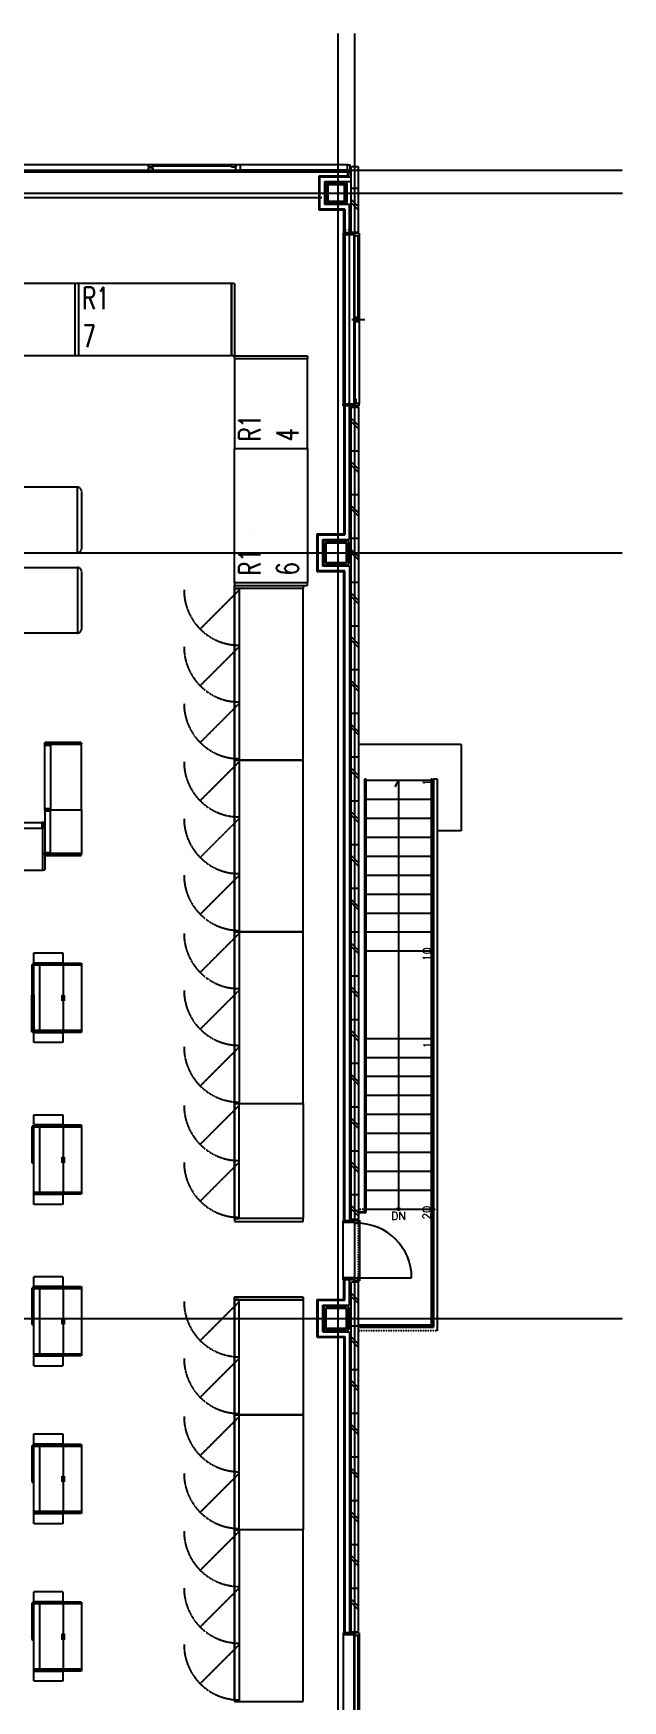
# Model space of a CAD drawing. Header units: millimetres. Extents: x 0 to 181737, y 0 to 59400.
# Drawn here: x 153640 to 161725, y 23582 to 46450 of the extents above; entities that cross this region are included whole.
import ezdxf
from ezdxf.enums import TextEntityAlignment as Align

# ---------------------------------------------------------------- set-up
doc = ezdxf.new("R2010")
doc.units = ezdxf.units.MM
doc.header["$LTSCALE"] = 0.2
for name, pattern in [('CENTER', [50.8, 31.75, -6.35, 6.35, -6.35]), ('HIDDEN', [9.525, 6.35, -3.175]), ('HIDDEN2', [0.1875, 0.125, -0.0625]), ('ISO-10______', [0.37, 0.24, -0.06, 0.01, -0.06])]:
    doc.linetypes.add(name, pattern=pattern)
for name, color, linetype in [('A_建築', 8, 'Continuous'), ('A_建築（下図）', 8, 'Continuous'), ('A_建築（軽鉄下地）', 8, 'Continuous'), ('冷設', 8, 'HIDDEN')]:
    doc.layers.add(name, color=color, linetype=linetype)
doc.layers.add('A_通芯', color=8, linetype='CENTER', plot=False)
doc.layers.add('冷設_種類', color=213, linetype='HIDDEN', plot=False)
doc.styles.get("Standard").update_dxf_attribs({"font": 'simplex.shx', "width": 0.8, "bigfont": 'extfont2.shx'})

msp = doc.modelspace()

# ---------------------------------------------------------------- linework, layer by layer
at = {"layer": 'A_建築'}
for p, q in [((157560, 44025), (157560, 44495)), ((157560, 44495), (157950, 44495)), ((157950, 44545), (157950, 44495)), ((157900, 44025), (157560, 44025)), ((157900, 44025), (157900, 39585)), ((157535, 39065), (157535, 39585)), ((157535, 39585), (157900, 39585)), ((157900, 39065), (157535, 39065)), ((157900, 30165), (157900, 39065)), ((157900, 29085), (157900, 29355)), ((157535, 28565), (157535, 29085)), ((157535, 29085), (157900, 29085)), ((157535, 28565), (157900, 28565)), ((157900, 28565), (157900, 24510))]:
    msp.add_line(p, q, dxfattribs=at)
at = {"layer": 'A_建築（下図）', "color": 8, "linetype": 'Continuous'}
for p, q in [((157950, 44645), (109780, 44645)), ((155220, 44615), (155220, 44645)), ((155280, 44645), (155220, 44645)), ((155280, 44615), (155220, 44615)), ((155280, 44605), (155220, 44605)), ((155220, 44545), (155220, 44605)), ((155280, 44615), (155280, 44645)), ((155280, 44615), (155280, 44645)), ((155280, 44645), (155280, 44615)), ((156360, 44630), (155280, 44630)), ((155280, 44545), (155280, 44605)), ((155280, 44545), (155280, 44605)), ((155280, 44605), (155280, 44545)), ((156360, 44615), (156360, 44645)), ((156420, 44645), (156360, 44645)), ((156420, 44615), (156360, 44615)), ((156480, 44645), (156420, 44645)), ((156420, 44545), (156420, 44645)), ((156420, 44615), (156420, 44645)), ((156420, 44615), (156420, 44645)), ((156420, 44645), (156420, 44615)), ((156480, 44545), (156480, 44645)), ((156480, 44545), (156480, 44645)), ((157950, 44645), (157985, 44645)), ((157950, 44545), (157950, 44645)), ((157985, 44545), (157985, 44645)), ((158000, 44617), (158008, 44625)), ((158000, 43725), (158000, 44617)), ((158008, 44625), (158092, 44625)), ((158092, 44625), (158100, 44617)), ((158100, 43725), (158100, 44617)), ((157950, 44545), (122880, 44545)), ((155220, 44555), (152880, 44555)), ((155280, 44545), (155220, 44545)), ((156480, 44545), (156420, 44545)), ((157950, 44575), (156480, 44575)), ((157950, 44545), (157985, 44545)), ((157600, 44195), (147935, 44195)), ((158000, 44325), (158100, 44325)), ((158000, 44171.65), (158100, 44071.65)), ((157900, 43710), (157900, 44025)), ((157912.5, 43710), (157912.5, 44037.5)), ((158000, 44127.32), (158100, 44027.32)), ((157890, 43710), (157890, 43685)), ((158040, 43710), (157890, 43710)), ((158040, 43685), (157890, 43685)), ((157890, 43685), (157890, 41365)), ((157927.51, 43759.12), (157912.51, 43759.12)), ((157912.51, 43759.12), (157912.51, 43714.12)), ((157912.51, 43714.12), (157927.51, 43714.12)), ((157927.51, 43749.12), (157927.51, 43759.12)), ((157927.51, 43714.12), (157930.51, 43719.12)), ((157930.51, 43719.12), (157959.51, 43719.12)), ((157959.51, 43719.12), (157962.51, 43714.12)), ((157977.51, 43759.12), (157962.51, 43759.12)), ((157962.51, 43759.12), (157962.51, 43749.12)), ((157962.51, 43714.12), (157977.51, 43714.12)), ((157977.51, 43714.12), (157977.51, 43759.12)), ((158000, 43733), (158008, 43725)), ((158000, 43725), (158100, 43725)), ((158008, 43725), (158092, 43725)), ((158040, 43710), (158040, 43675)), ((158110, 43710), (158040, 43710)), ((158110, 43710), (158040, 43710)), ((158092, 43725), (158100, 43733)), ((158110, 43710), (158110, 43675)), ((158110, 43675), (158040, 43675)), ((158040, 41375), (158040, 43675)), ((158105, 43675), (158075, 43675)), ((158105, 43675), (158075, 43675)), ((158075, 43675), (158105, 43675)), ((158090, 43675), (158090, 42555)), ((158110, 43675), (158110, 41375)), ((158070, 42555), (158040, 42555)), ((158070, 42555), (158040, 42555)), ((158040, 42555), (158070, 42555)), ((158040, 42555), (158040, 42495)), ((158070, 42555), (158070, 42495)), ((158105, 42555), (158075, 42555)), ((158105, 42555), (158075, 42555)), ((158075, 42555), (158105, 42555)), ((158075, 42555), (158075, 42495)), ((158105, 42555), (158105, 42495)), ((158070, 42495), (158040, 42495)), ((158055, 41435), (158055, 42495)), ((158105, 42495), (158075, 42495)), ((158070, 41435), (158040, 41435)), ((158040, 41375), (158040, 41435)), ((158070, 41375), (158070, 41435)), ((157890, 41340), (157890, 41365)), ((158040, 41365), (157890, 41365)), ((158040, 41340), (157890, 41340)), ((158000, 41325), (158100, 41325)), ((158000, 41317), (158008, 41325)), ((158000, 30193), (158000, 41325)), ((158000, 41171.65), (158100, 41071.65)), ((158008, 41325), (158092, 41325)), ((158040, 41340), (158040, 41375)), ((158110, 41375), (158040, 41375)), ((158070, 41375), (158040, 41375)), ((158070, 41375), (158040, 41375)), ((158040, 41375), (158070, 41375)), ((158110, 41340), (158040, 41340)), ((158110, 41340), (158040, 41340)), ((158092, 41325), (158100, 41317)), ((158100, 41325), (158100, 30193)), ((158110, 41340), (158110, 41375)), ((158000, 41127.32), (158100, 41027.32)), ((158000, 40725), (158100, 40725)), ((158000, 40571.65), (158100, 40471.65)), ((158000, 40527.32), (158100, 40427.32)), ((158000, 40125), (158100, 40125)), ((158000, 39971.65), (158100, 39871.65)), ((158000, 39927.32), (158100, 39827.32)), ((158000, 39525), (158100, 39525)), ((158000, 39371.65), (158100, 39271.65)), ((158000, 39327.32), (158100, 39227.32)), ((158000, 38925), (158100, 38925)), ((158000, 38771.65), (158100, 38671.65)), ((158000, 38727.32), (158100, 38627.32)), ((158000, 38325), (158100, 38325)), ((158000, 38171.65), (158100, 38071.65)), ((158000, 38127.32), (158100, 38027.32)), ((158000, 37725), (158100, 37725)), ((158000, 37571.65), (158100, 37471.65)), ((158000, 37527.32), (158100, 37427.32)), ((158000, 37125), (158100, 37125)), ((158000, 36971.65), (158100, 36871.65)), ((158000, 36927.32), (158100, 36827.32)), ((159510, 36696.65), (158100, 36696.65)), ((159510, 36696.65), (159510, 35511.65)), ((158000, 36525), (158100, 36525)), ((158000, 36371.65), (158100, 36271.65)), ((158000, 36327.32), (158100, 36227.32)), ((158188, 36225.65), (158200, 36225.65)), ((158188, 30287), (158188, 36225.65)), ((158200, 36225.65), (158200, 30275)), ((158200, 36205), (159100, 36205)), ((158650, 36205), (158598.47, 36116)), ((158650, 36205), (158650, 30325)), ((159100, 36225.65), (159100, 28737)), ((159100, 36225.65), (159112, 36225.65)), ((159112, 36225.65), (159112, 28725)), ((159132, 36225.65), (159132, 28705)), ((159132, 36225.65), (159182, 36225.65)), ((159182, 36225.65), (159182, 28655)), ((158000, 35925), (158100, 35925)), ((158200, 35945), (159100, 35945)), ((158000, 35771.65), (158100, 35671.65)), ((158000, 35727.32), (158100, 35627.32)), ((158200, 35685), (159100, 35685)), ((159510, 35511.65), (159182, 35511.65)), ((158000, 35325), (158100, 35325)), ((158200, 35425), (159100, 35425)), ((158000, 35171.65), (158100, 35071.65)), ((158000, 35127.32), (158100, 35027.32)), ((158200, 35165), (159100, 35165)), ((158200, 34905), (159100, 34905)), ((158000, 34725), (158100, 34725)), ((158000, 34571.65), (158100, 34471.65)), ((158200, 34645), (159100, 34645)), ((158000, 34527.32), (158100, 34427.32)), ((158200, 34385), (159100, 34385)), ((158000, 34125), (158100, 34125)), ((158200, 34125), (159100, 34125)), ((158000, 33971.65), (158100, 33871.65)), ((158000, 33927.32), (158100, 33827.32)), ((158200, 33865), (159100, 33865)), ((158000, 33525), (158100, 33525)), ((158000, 33371.65), (158100, 33271.65)), ((158000, 33327.32), (158100, 33227.32)), ((158000, 32925), (158100, 32925)), ((158000, 32771.65), (158100, 32671.65)), ((158000, 32727.32), (158100, 32627.32)), ((158200, 32665), (159100, 32665)), ((158000, 32325), (158100, 32325)), ((158200, 32405), (159100, 32405)), ((158000, 32171.65), (158100, 32071.65)), ((158000, 32127.32), (158100, 32027.32)), ((158200, 32145), (159100, 32145)), ((158200, 31885), (159100, 31885)), ((158000, 31725), (158100, 31725)), ((158000, 31571.65), (158100, 31471.65)), ((158200, 31625), (159100, 31625)), ((158000, 31527.32), (158100, 31427.32)), ((158200, 31365), (159100, 31365)), ((158000, 31125), (158100, 31125)), ((158200, 31105), (159100, 31105)), ((158000, 30971.65), (158100, 30871.65)), ((158000, 30927.32), (158100, 30827.32)), ((158200, 30845), (159100, 30845)), ((158000, 30525), (158100, 30525)), ((158000, 30525), (158100, 30525)), ((158200, 30585), (159100, 30585)), ((158000, 30371.65), (158100, 30271.65)), ((158000, 30327.32), (158100, 30227.32)), ((158000, 30193), (158008, 30185)), ((158092, 30185), (158100, 30193)), ((158100, 30287), (158188, 30287)), ((158100, 30275), (158200, 30275)), ((158200, 30325), (159100, 30325)), ((158045, 30165), (157890, 30165)), ((157890, 30140), (157890, 30165)), ((158045, 30140), (157890, 30140)), ((157890, 29380), (157890, 30140)), ((158008, 30185), (158092, 30185)), ((158045, 30170), (158045, 30130)), ((158045, 30170), (158115, 30170)), ((158045, 30130), (158045, 29380)), ((158045, 30130), (158080, 30130)), ((158045, 30130), (158080, 30130)), ((158080, 30145), (158080, 30130)), ((158080, 30145), (158115, 30145)), ((158115, 30170), (158115, 30145)), ((158115, 30145), (158115, 29365)), ((158045, 29380), (157890, 29380)), ((157890, 29355), (157890, 29380)), ((158045, 29355), (157890, 29355)), ((158000, 29317), (158008, 29325)), ((158000, 24525), (158000, 29317)), ((158008, 29325), (158092, 29325)), ((158045, 29380), (158080, 29380)), ((158045, 29340), (158045, 29380)), ((158045, 29340), (158115, 29340)), ((158080, 29365), (158080, 29380)), ((158080, 29380), (158830, 29380)), ((158080, 29365), (158115, 29365)), ((158092, 29325), (158100, 29317)), ((158100, 24533), (158100, 29317)), ((158115, 29365), (158115, 29340)), ((158000, 29171.65), (158100, 29071.65)), ((158000, 29127.32), (158100, 29027.32)), ((158000, 28725), (158100, 28725)), ((158100, 28737), (159100, 28737)), ((158100, 28725), (159112, 28725)), ((158120, 28705), (158120, 28725)), ((158120, 28705), (159132, 28705)), ((158000, 28571.65), (158100, 28471.65)), ((158000, 28527.32), (158100, 28427.32)), ((158000, 28125), (158100, 28125)), ((158000, 27971.65), (158100, 27871.65)), ((158000, 27927.32), (158100, 27827.32)), ((158000, 27525), (158100, 27525)), ((158000, 27371.65), (158100, 27271.65)), ((158000, 27327.32), (158100, 27227.32)), ((158000, 26925), (158100, 26925)), ((158000, 26771.65), (158100, 26671.65)), ((158000, 26727.32), (158100, 26627.32)), ((158000, 26325), (158100, 26325)), ((158000, 26171.65), (158100, 26071.65)), ((158000, 26127.32), (158100, 26027.32)), ((158000, 25725), (158100, 25725)), ((158000, 25571.65), (158100, 25471.65)), ((158000, 25527.32), (158100, 25427.32)), ((158000, 25125), (158100, 25125)), ((158000, 24971.65), (158100, 24871.65)), ((158000, 24927.32), (158100, 24827.32)), ((157890, 24510), (157890, 24485)), ((158040, 24510), (157890, 24510)), ((158040, 24485), (157890, 24485)), ((157890, 24485), (157890, 22165)), ((158008, 24525), (158092, 24525)), ((158040, 24510), (158040, 24475)), ((158110, 24510), (158040, 24510)), ((158110, 24510), (158040, 24510)), ((158110, 24475), (158040, 24475)), ((158040, 22175), (158040, 24475)), ((158105, 24475), (158075, 24475)), ((158105, 24475), (158075, 24475)), ((158075, 24475), (158105, 24475)), ((158090, 24475), (158090, 23355)), ((158092, 24525), (158100, 24533)), ((158110, 24510), (158110, 24475)), ((158110, 24475), (158110, 22175))]:
    msp.add_line(p, q, dxfattribs=at)
at = {"layer": 'A_建築（下図）', "color": 8}
for p, q in [((158008, 42525), (158187.28, 42525)), ((158000, 24525), (158100, 24525))]:
    msp.add_line(p, q, dxfattribs=at)
at = {"layer": 'A_建築（下図）', "color": 8, "flags": 128}
for points in [[(157670, 44110), (157920, 44110), (157945, 44135), (157945, 44385), (157920, 44410), (157670, 44410), (157645, 44385), (157645, 44135), (157670, 44110)], [(157645, 39500), (157945, 39500), (157970, 39475), (157970, 39175), (157945, 39150), (157645, 39150), (157620, 39175), (157620, 39475), (157645, 39500)], [(157645, 29000), (157945, 29000), (157970, 28975), (157970, 28675), (157945, 28650), (157645, 28650), (157620, 28675), (157620, 28975), (157645, 29000)]]:
    msp.add_lwpolyline(points, close=True, dxfattribs=at)
at = {"layer": 'A_建築（下図）', "color": 8, "linetype": 'Continuous', "flags": 128}
for points in [[(157687, 44135), (157903, 44135), (157920, 44152), (157920, 44368), (157903, 44385), (157687, 44385), (157670, 44368), (157670, 44152), (157687, 44135)], [(157687, 44147), (157903, 44147), (157908, 44152), (157908, 44368), (157903, 44373), (157687, 44373), (157682, 44368), (157682, 44152), (157687, 44147)], [(157928, 39175), (157662, 39175), (157645, 39192), (157645, 39458), (157662, 39475), (157928, 39475), (157945, 39458), (157945, 39192), (157928, 39175)], [(157928, 39187), (157662, 39187), (157657, 39192), (157657, 39458), (157662, 39463), (157928, 39463), (157933, 39458), (157933, 39192), (157928, 39187)], [(157928, 28675), (157662, 28675), (157645, 28692), (157645, 28958), (157662, 28975), (157928, 28975), (157945, 28958), (157945, 28692), (157928, 28675)], [(157928, 28687), (157662, 28687), (157657, 28692), (157657, 28958), (157662, 28963), (157928, 28963), (157933, 28958), (157933, 28692), (157928, 28687)]]:
    msp.add_lwpolyline(points, close=True, dxfattribs=at)
at = {"layer": 'A_建築（下図）', "color": 8, "linetype": 'ISO-10______', "flags": 128}
msp.add_lwpolyline([(158100, 28655), (158100, 30325), (159182, 30325), (159182, 28655)], close=True, dxfattribs=at)
at = {"layer": 'A_建築（下図）', "color": 8, "linetype": 'Continuous'}
msp.add_circle((158650, 30325), 16.65, dxfattribs=at)
msp.add_arc((158080, 29380), 750, 0, 90, dxfattribs=at)
msp.add_arc((158080, 29380), 750, 0, 90, dxfattribs=at)
at = {"layer": 'A_建築（軽鉄下地）'}
for p, q in [((157572.5, 44037.5), (157572.5, 44482.5)), ((157572.5, 44482.5), (158000, 44482.5)), ((157637.5, 44417.5), (158002.5, 44417.5)), ((157637.5, 44102.5), (157637.5, 44417.5)), ((157962.5, 44545), (157962.5, 44482.5)), ((157912.5, 44037.5), (157572.5, 44037.5)), ((157977.5, 44102.5), (157637.5, 44102.5)), ((157912.5, 44037.5), (157912.5, 39572.5)), ((157547.5, 39077.5), (157547.5, 39572.5)), ((157547.5, 39572.5), (157912.5, 39572.5)), ((157612.5, 39507.5), (157977.5, 39507.5)), ((157612.5, 39142.5), (157612.5, 39507.5)), ((157977.5, 39142.5), (157612.5, 39142.5)), ((157912.5, 39077.5), (157547.5, 39077.5)), ((157912.5, 30165), (157912.5, 39077.5))]:
    msp.add_line(p, q, dxfattribs=at)
at = {"layer": 'A_建築（軽鉄下地）', "color": 8, "ltscale": 50}
for p, q in [((157977.5, 39507.5), (157977.5, 44102.5)), ((157977.5, 39142.5), (157977.5, 30165)), ((157912.5, 29072.5), (157912.5, 29355)), ((157977.5, 29007.5), (157977.5, 29355)), ((157547.5, 28577.5), (157547.5, 29072.5)), ((157547.5, 29072.5), (157912.5, 29072.5)), ((157612.5, 28642.5), (157612.5, 29007.5)), ((157612.5, 29007.5), (157977.5, 29007.5)), ((157612.5, 28642.5), (157977.5, 28642.5)), ((157977.5, 28642.5), (157977.5, 24510)), ((157547.5, 28577.5), (157912.5, 28577.5)), ((157912.5, 28577.5), (157912.5, 24510))]:
    msp.add_line(p, q, dxfattribs=at)
at = {"layer": 'A_通芯', "color": 8}
for points in [[(157820, 14565.35), (157820, 46450.31)], [(158050, 14565.35), (158050, 46450.31)], [(106118.42, 44575), (161724.97, 44575)], [(108422.81, 44260), (161724.97, 44260)], [(106118.42, 39325), (161724.97, 39325)], [(106118.42, 28825), (161724.97, 28825)]]:
    msp.add_lwpolyline(points, dxfattribs=at)
at = {"layer": '冷設', "color": 8, "linetype": 'HIDDEN2', "ltscale": 50}
for p, q in [((154300, 40170), (154300, 39380)), ((154300, 39070), (154300, 38280)), ((155928.96, 38279.56), (156464.95, 38815.55)), ((155928.96, 37501.56), (156464.95, 38037.55)), ((155928.96, 36723.56), (156464.95, 37259.55)), ((154299.95, 36725.1), (153795.95, 36725.1)), ((153795.95, 36700.1), (154299.95, 36700.1)), ((154299.95, 36700.1), (153875.95, 36700.1)), ((155928.96, 35924.56), (156464.95, 36460.55)), ((155928.96, 35146.56), (156464.95, 35682.55)), ((153795.95, 35200.1), (154299.95, 35200.1)), ((154299.95, 35175.1), (153795.95, 35175.1)), ((154299.95, 35200.1), (153875.95, 35200.1)), ((155928.96, 34368.56), (156464.95, 34904.55)), ((155928.96, 33569.56), (156464.95, 34105.55)), ((154048.46, 33671.9), (154048.46, 33256.67)), ((154035.46, 33176.67), (154035.46, 33256.67)), ((154035.46, 33256.67), (154048.46, 33256.67)), ((154048.46, 33176.67), (154035.46, 33176.67)), ((154048.46, 33176.67), (154048.46, 33256.67)), ((154048.46, 33176.67), (154048.46, 33256.67)), ((154048.46, 33256.67), (154061.46, 33256.67)), ((154048.46, 33256.67), (154048.46, 33176.67)), ((154048.46, 33256.67), (154048.46, 33176.67)), ((154048.46, 33176.67), (154048.46, 32771.9)), ((154061.46, 33176.67), (154048.46, 33176.67)), ((154061.46, 33256.67), (154061.46, 33176.67)), ((155928.96, 32791.56), (156464.95, 33327.55)), ((155928.96, 32013.56), (156464.95, 32549.55)), ((155928.96, 31210.56), (156464.95, 31746.55)), ((154048.46, 31453.56), (154048.46, 31038.34)), ((154035.46, 30958.34), (154035.46, 31038.34)), ((154035.46, 31038.34), (154048.46, 31038.34)), ((154048.46, 30958.34), (154035.46, 30958.34)), ((154048.46, 30958.34), (154048.46, 31038.34)), ((154048.46, 30958.34), (154048.46, 31038.34)), ((154048.46, 31038.34), (154061.46, 31038.34)), ((154048.46, 31038.34), (154048.46, 30958.34)), ((154048.46, 31038.34), (154048.46, 30958.34)), ((154048.46, 30958.34), (154048.46, 30553.56)), ((154061.46, 30958.34), (154048.46, 30958.34)), ((154061.46, 31038.34), (154061.46, 30958.34)), ((155928.96, 30432.56), (156464.95, 30968.55)), ((154048.46, 29235.23), (154048.46, 28820)), ((155928.96, 28520.51), (156464.95, 29056.49)), ((154035.46, 28740), (154035.46, 28820)), ((154035.46, 28820), (154048.46, 28820)), ((154048.46, 28740), (154048.46, 28820)), ((154048.46, 28740), (154048.46, 28820)), ((154048.46, 28820), (154061.46, 28820)), ((154048.46, 28820), (154048.46, 28740)), ((154048.46, 28820), (154048.46, 28740)), ((154061.46, 28820), (154061.46, 28740)), ((154048.46, 28740), (154035.46, 28740)), ((154048.46, 28740), (154048.46, 28335.23)), ((154061.46, 28740), (154048.46, 28740)), ((155928.96, 27742.51), (156464.95, 28278.49)), ((155928.96, 26943.51), (156464.95, 27479.49)), ((154048.46, 27074.23), (154048.46, 26659)), ((154035.46, 26579), (154035.46, 26659)), ((154035.46, 26659), (154048.46, 26659)), ((154048.46, 26579), (154035.46, 26579)), ((154048.46, 26579), (154048.46, 26659)), ((154048.46, 26579), (154048.46, 26659)), ((154048.46, 26659), (154061.46, 26659)), ((154048.46, 26659), (154048.46, 26579)), ((154048.46, 26659), (154048.46, 26579)), ((154048.46, 26579), (154048.46, 26174.23)), ((154061.46, 26579), (154048.46, 26579)), ((154061.46, 26659), (154061.46, 26579)), ((155928.96, 26165.51), (156464.95, 26701.49)), ((155928.96, 25370.51), (156464.95, 25906.49)), ((155928.96, 24592.51), (156464.95, 25128.49)), ((154048.46, 24913.23), (154048.46, 24498)), ((154035.46, 24418), (154035.46, 24498)), ((154035.46, 24498), (154048.46, 24498)), ((154048.46, 24418), (154048.46, 24498)), ((154048.46, 24418), (154048.46, 24498)), ((154048.46, 24498), (154061.46, 24498)), ((154048.46, 24498), (154048.46, 24418)), ((154048.46, 24498), (154048.46, 24418)), ((154061.46, 24498), (154061.46, 24418)), ((154048.46, 24418), (154035.46, 24418)), ((154048.46, 24418), (154048.46, 24013.23)), ((154061.46, 24418), (154048.46, 24418)), ((155928.96, 23814.51), (156464.95, 24350.49))]:
    msp.add_line(p, q, dxfattribs=at)
for points in [[(151459.95, 43025.05), (154260.92, 43025.05), (154260.92, 42025.05), (151459.95, 42025.05)], [(154214.95, 43025.05), (156359.95, 43025.05), (156359.95, 42025.05), (154214.95, 42025.05)], [(156359.95, 43025.05), (156399.95, 43025.05), (156399.95, 42025.05), (156359.95, 42025.05)], [(156399.95, 42025.05), (157399.95, 42025.05), (157399.95, 41985.05), (156399.95, 41985.05)], [(157399.95, 41985.05), (156399.95, 41985.05), (156399.95, 40755.05), (157399.95, 40755.05)], [(156399.95, 40755.05), (157399.95, 40755.05), (157399.95, 38915.05), (156399.95, 38915.05)], [(151955, 39325), (154245, 39325), (154245, 40225), (151955, 40225)], [(151955, 39125), (154245, 39125), (154245, 38225), (151955, 38225)], [(157399.95, 38915.05), (156399.95, 38915.05), (156399.95, 38875.05), (157399.95, 38875.05)], [(156399.95, 38875.05), (157339.95, 38875.05), (157339.95, 38835.05), (156399.95, 38835.05)], [(157339.95, 38835.05), (156399.95, 38835.05), (156399.95, 36480.05), (157339.95, 36480.05)], [(156399.95, 38835.05), (156464.95, 38835.05), (156464.95, 36480.05), (156399.95, 36480.05)], [(153795.95, 36700.1), (153795.95, 36725.1), (154299.95, 36725.1), (154299.95, 36700.1)], [(153875.95, 36700.1), (153875.95, 36713.1), (153795.95, 36713.1), (153795.95, 36700.1)], [(153795.95, 35800.1), (153795.95, 36700.1), (153875.95, 36700.1), (153875.95, 35800.1)], [(153875.95, 36687.1), (153875.95, 36700.1), (153795.95, 36700.1), (153795.95, 36687.1)], [(154299.95, 35800.1), (154299.95, 36700.1), (153875.95, 36700.1), (153875.95, 35800.1)], [(157339.95, 36480.05), (156399.95, 36480.05), (156399.95, 34125.05), (157339.95, 34125.05)], [(156399.95, 36480.05), (156464.95, 36480.05), (156464.95, 34125.05), (156399.95, 34125.05)], [(153875.95, 35813.1), (153875.95, 35800.1), (153795.95, 35800.1), (153795.95, 35813.1)], [(153875.95, 35800.1), (153875.95, 35813.1), (153795.95, 35813.1), (153795.95, 35800.1)], [(153875.95, 35800.1), (153875.95, 35787.1), (153795.95, 35787.1), (153795.95, 35800.1)], [(153795.95, 35800.1), (153795.95, 35200.1), (153875.95, 35200.1), (153875.95, 35800.1)], [(153875.95, 35787.1), (153875.95, 35800.1), (153795.95, 35800.1), (153795.95, 35787.1)], [(154299.95, 35800.1), (154299.95, 35200.1), (153875.95, 35200.1), (153875.95, 35800.1)], [(152870.95, 35625.1), (153770.95, 35625.1), (153770.95, 35545.1), (152870.95, 35545.1)], [(152870.95, 34971.1), (153770.95, 34971.1), (153770.95, 35545.1), (152870.95, 35545.1)], [(153757.95, 35545.1), (153770.95, 35545.1), (153770.95, 35625.1), (153757.95, 35625.1)], [(153770.95, 35545.1), (153783.95, 35545.1), (153783.95, 35625.1), (153770.95, 35625.1)], [(153770.95, 35625.1), (153795.95, 35625.1), (153795.95, 34971.1), (153770.95, 34971.1)], [(153875.95, 35213.1), (153875.95, 35200.1), (153795.95, 35200.1), (153795.95, 35213.1)], [(153875.95, 35200.1), (153875.95, 35187.1), (153795.95, 35187.1), (153795.95, 35200.1)], [(153795.95, 35200.1), (153795.95, 35175.1), (154299.95, 35175.1), (154299.95, 35200.1)], [(157339.95, 34125.05), (156399.95, 34125.05), (156399.95, 31770.05), (157339.95, 31770.05)], [(156399.95, 34125.05), (156464.95, 34125.05), (156464.95, 31770.05), (156399.95, 31770.05)], [(153645.95, 33680.67), (153620.95, 33680.67), (153620.95, 33176.67), (153645.95, 33176.67)], [(153645.95, 33836.9), (154045.95, 33836.9), (154045.95, 33696.9), (153645.95, 33696.9)], [(153645.95, 33696.9), (154299.95, 33696.9), (154299.95, 33671.9), (153645.95, 33671.9)], [(153645.95, 33684.9), (153725.95, 33684.9), (153725.95, 32758.9), (153645.95, 32758.9)], [(153645.95, 33671.9), (154299.95, 33671.9), (154299.95, 32771.9), (153645.95, 32771.9)], [(153645.95, 32752.67), (153620.95, 32752.67), (153620.95, 33256.67), (153645.95, 33256.67)], [(153645.95, 32771.9), (154299.95, 32771.9), (154299.95, 32746.9), (153645.95, 32746.9)], [(154045.95, 32606.9), (153645.95, 32606.9), (153645.95, 32746.9), (154045.95, 32746.9)], [(153645.95, 31618.56), (154045.95, 31618.56), (154045.95, 31478.56), (153645.95, 31478.56)], [(156399.95, 30193.05), (156464.95, 30193.05), (156464.95, 31772.05), (156399.95, 31772.05)], [(156399.95, 31770.05), (157339.95, 31770.05), (157339.95, 30193.05), (156399.95, 30193.05)], [(153645.95, 31462.34), (153620.95, 31462.34), (153620.95, 30958.34), (153645.95, 30958.34)], [(153645.95, 31478.56), (154299.95, 31478.56), (154299.95, 31453.56), (153645.95, 31453.56)], [(153645.95, 31466.56), (153725.95, 31466.56), (153725.95, 30540.56), (153645.95, 30540.56)], [(153645.95, 31453.56), (154299.95, 31453.56), (154299.95, 30553.56), (153645.95, 30553.56)], [(153645.95, 30553.56), (154299.95, 30553.56), (154299.95, 30528.56), (153645.95, 30528.56)], [(154045.95, 30388.56), (153645.95, 30388.56), (153645.95, 30528.56), (154045.95, 30528.56)], [(157339.95, 30193.05), (156399.95, 30193.05), (156399.95, 30153.05), (157339.95, 30153.05)], [(153645.95, 29400.23), (154045.95, 29400.23), (154045.95, 29260.23), (153645.95, 29260.23)], [(153645.95, 29244), (153620.95, 29244), (153620.95, 28740), (153645.95, 28740)], [(153645.95, 29260.23), (154299.95, 29260.23), (154299.95, 29235.23), (153645.95, 29235.23)], [(153645.95, 29248.23), (153725.95, 29248.23), (153725.95, 28322.23), (153645.95, 28322.23)], [(153645.95, 29235.23), (154299.95, 29235.23), (154299.95, 28335.23), (153645.95, 28335.23)], [(156399.95, 29119.99), (157339.95, 29119.99), (157339.95, 29079.99), (156399.95, 29079.99)], [(156399.95, 27502.99), (156464.95, 27502.99), (156464.95, 29081.99), (156399.95, 29081.99)], [(156399.95, 29079.99), (157339.95, 29079.99), (157339.95, 27502.99), (156399.95, 27502.99)], [(153645.95, 28335.23), (154299.95, 28335.23), (154299.95, 28310.23), (153645.95, 28310.23)], [(154045.95, 28170.23), (153645.95, 28170.23), (153645.95, 28310.23), (154045.95, 28310.23)], [(156399.95, 25925.99), (156464.95, 25925.99), (156464.95, 27504.99), (156399.95, 27504.99)], [(156399.95, 27502.99), (157339.95, 27502.99), (157339.95, 25925.99), (156399.95, 25925.99)], [(153645.95, 27239.23), (154045.95, 27239.23), (154045.95, 27099.23), (153645.95, 27099.23)], [(153645.95, 27083), (153620.95, 27083), (153620.95, 26579), (153645.95, 26579)], [(153645.95, 27099.23), (154299.95, 27099.23), (154299.95, 27074.23), (153645.95, 27074.23)], [(153645.95, 27087.23), (153725.95, 27087.23), (153725.95, 26161.23), (153645.95, 26161.23)], [(153645.95, 27074.23), (154299.95, 27074.23), (154299.95, 26174.23), (153645.95, 26174.23)], [(153645.95, 26174.23), (154299.95, 26174.23), (154299.95, 26149.23), (153645.95, 26149.23)], [(154045.95, 26009.23), (153645.95, 26009.23), (153645.95, 26149.23), (154045.95, 26149.23)], [(157339.95, 25925.99), (156399.95, 25925.99), (156399.95, 23570.99), (157339.95, 23570.99)], [(156399.95, 25925.99), (156464.95, 25925.99), (156464.95, 23570.99), (156399.95, 23570.99)], [(153645.95, 25078.23), (154045.95, 25078.23), (154045.95, 24938.23), (153645.95, 24938.23)], [(153645.95, 24938.23), (154299.95, 24938.23), (154299.95, 24913.23), (153645.95, 24913.23)], [(153645.95, 24922), (153620.95, 24922), (153620.95, 24418), (153645.95, 24418)], [(153645.95, 24926.23), (153725.95, 24926.23), (153725.95, 24000.23), (153645.95, 24000.23)], [(153645.95, 24913.23), (154299.95, 24913.23), (154299.95, 24013.23), (153645.95, 24013.23)], [(153645.95, 24013.23), (154299.95, 24013.23), (154299.95, 23988.23), (153645.95, 23988.23)], [(154045.95, 23848.23), (153645.95, 23848.23), (153645.95, 23988.23), (154045.95, 23988.23)]]:
    msp.add_lwpolyline(points, close=True, dxfattribs=at)
for centre, radius, start, end in [((154245, 40170), 55, 0, 90), ((154245, 39380), 55, 270, 0), ((154245, 39070), 55, 0, 90), ((156464.95, 38815.55), 758, 180, 270), ((154245, 38280), 55, 270, 0), ((156464.95, 38037.55), 758, 180, 270), ((156464.95, 37259.55), 758, 180, 270), ((156464.95, 36460.55), 758, 180, 270), ((156464.95, 35682.55), 758, 180, 270), ((156464.95, 34904.55), 758, 180, 270), ((156464.95, 34105.55), 758, 180, 270), ((156464.95, 33327.55), 758, 180, 270), ((156464.95, 32549.55), 758, 180, 270), ((156464.95, 31746.55), 758, 180, 270), ((156464.95, 30968.55), 758, 180, 270), ((156464.95, 29056.49), 758, 180, 270), ((156464.95, 28278.49), 758, 180, 270), ((156464.95, 27479.49), 758, 180, 270), ((156464.95, 26701.49), 758, 180, 270), ((156464.95, 25906.49), 758, 180, 270), ((156464.95, 25128.49), 758, 180, 270), ((156464.95, 24350.49), 758, 180, 270)]:
    msp.add_arc(centre, radius, start, end, dxfattribs=at)

# ---------------------------------------------------------------- texts
at = {"layer": 'A_建築（下図）', "color": 8}
for s, height, p in [('1', 109.88, (158985.56, 36127.92)), ('10', 109.876, (158985.56, 33724.92)), ('11', 109.876, (158990.56, 32524.19)), ('20', 109.876, (158981.48, 30178.65))]:
    msp.add_text(s, height=height, rotation=90, dxfattribs=at).set_placement(p, align=Align.TOP_LEFT)
msp.add_text('DN', height=109.876, dxfattribs=at).set_placement((158547.61, 30285.36), align=Align.TOP_LEFT)
at = {"layer": 'A_建築（下図）', "color": 8, "flags": 1}
for tag, s in [('______', ''), ('__', 'H'), ('__', "'"), ('__', ''), ('____', ''), ('__', '')]:
    msp.add_attdef(tag, (156657.78, 39572.6), s, height=0.18, rotation=270, dxfattribs=at)
at = {"layer": '冷設_種類', "width": 0.7}
for s, p in [('R1', (154312.51, 42667.85)), ('7', (154314.62, 42147.19))]:
    msp.add_text(s, height=300, dxfattribs=at).set_placement(p)
for s, p in [('R1', (156757.15, 40852.61)), ('4', (157277.81, 40854.73)), ('R1', (156757.15, 39012.61)), ('6', (157277.81, 39014.73))]:
    msp.add_text(s, height=300, rotation=90, dxfattribs=at).set_placement(p)

doc.saveas('drawing.dxf')
